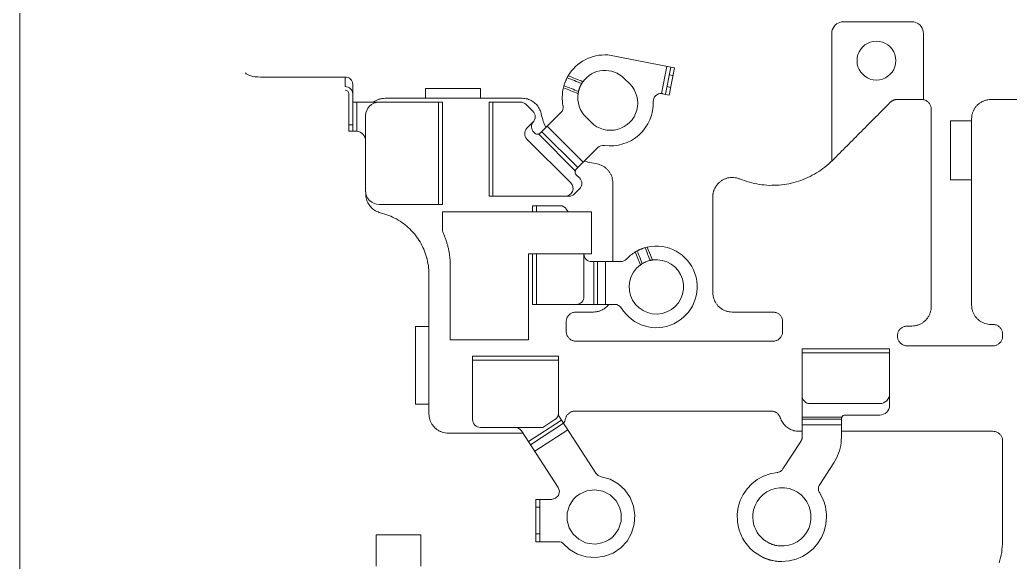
# Model space of a CAD drawing. Header units: millimetres. Extents: x 1863 to 2194, y 977 to 1295.
# Drawn here: x 1893.97 to 1919.45, y 1136.26 to 1150.22 of the extents above; entities that cross this region are included whole.
import ezdxf

# ---------------------------------------------------------------- set-up
doc = ezdxf.new("R2010")
doc.units = ezdxf.units.MM
doc.layers.add('05 Tray 實際版框', color=220, linetype='Continuous', lineweight=25)
doc.layers.add('2', color=7, linetype='Continuous', true_color=0xffffff)
doc.layers.get('0').off()

# ---------------------------------------------------------------- blocks, each defined once
blk = doc.blocks.new('A$C1B9535D9')
at = {"layer": '2', "color": 35, "linetype": 'Continuous', "lineweight": 18}
for p, q in [((9.477, 18.142), (9.477, 18.683)), ((10.999, 18.683), (10.999, 18.142)), ((10.999, 18.142), (9.477, 18.142)), ((6.984, 17.322), (7.014, 17.357)), ((7.014, 17.357), (7.049, 17.387)), ((7.049, 17.387), (7.089, 17.412)), ((7.089, 17.412), (7.132, 17.43)), ((7.132, 17.43), (7.178, 17.441)), ((7.178, 17.441), (7.227, 17.445)), ((7.227, 17.445), (8.931, 17.445)), ((6.926, 17.145), (6.93, 17.194)), ((6.926, 15.385), (6.926, 17.145)), ((6.93, 17.194), (6.942, 17.24)), ((6.942, 17.24), (6.96, 17.283)), ((6.96, 17.283), (6.984, 17.322)), ((7.573, 16.59), (7.523, 16.531)), ((7.631, 16.64), (7.573, 16.59)), ((7.697, 16.68), (7.631, 16.64)), ((7.769, 16.711), (7.697, 16.68)), ((7.846, 16.73), (7.769, 16.711)), ((7.927, 16.736), (7.846, 16.73)), ((8.008, 16.73), (7.927, 16.736)), ((8.084, 16.711), (8.008, 16.73)), ((8.156, 16.68), (8.084, 16.711)), ((8.221, 16.64), (8.156, 16.68)), ((8.279, 16.59), (8.221, 16.64)), ((8.329, 16.531), (8.279, 16.59)), ((15.349, 14.324), (15.349, 16.574)), ((15.349, 16.574), (16.799, 16.574)), ((15.449, 16.574), (15.449, 14.324)), ((7.433, 16.317), (7.426, 16.235)), ((7.452, 16.394), (7.433, 16.317)), ((7.482, 16.466), (7.452, 16.394)), ((7.523, 16.531), (7.482, 16.466)), ((8.37, 16.466), (8.329, 16.531)), ((8.4, 16.394), (8.37, 16.466)), ((8.419, 16.317), (8.4, 16.394)), ((8.426, 16.235), (8.419, 16.317)), ((16.755, 16.324), (16.755, 14.524)), ((17.049, 16.324), (17.049, 15.434)), ((7.426, 16.235), (7.433, 16.154)), ((7.433, 16.154), (7.452, 16.078)), ((7.452, 16.078), (7.482, 16.006)), ((8.37, 16.006), (8.4, 16.078)), ((8.4, 16.078), (8.419, 16.154)), ((8.419, 16.154), (8.426, 16.235)), ((7.482, 16.006), (7.523, 15.94)), ((7.523, 15.94), (7.573, 15.882)), ((7.573, 15.882), (7.631, 15.832)), ((7.631, 15.832), (7.697, 15.791)), ((8.156, 15.791), (8.221, 15.832)), ((8.221, 15.832), (8.279, 15.882)), ((8.279, 15.882), (8.329, 15.94)), ((8.329, 15.94), (8.37, 16.006)), ((7.697, 15.791), (7.769, 15.761)), ((7.769, 15.761), (7.846, 15.742)), ((7.846, 15.742), (7.927, 15.736)), ((7.927, 15.736), (8.008, 15.742)), ((8.008, 15.742), (8.084, 15.761)), ((8.084, 15.761), (8.156, 15.791)), ((6.93, 15.337), (6.926, 15.385)), ((6.942, 15.291), (6.93, 15.337)), ((6.96, 15.248), (6.942, 15.291)), ((17.105, 15.344), (17.105, 14.324)), ((17.149, 15.334), (17.305, 15.334)), ((17.155, 14.324), (17.155, 15.334)), ((17.623, 15.334), (17.305, 15.334)), ((17.623, 15.334), (17.693, 15.332)), ((17.693, 15.332), (17.763, 15.326)), ((17.763, 15.326), (17.832, 15.316)), ((17.9, 15.302), (17.832, 15.316)), ((17.9, 15.302), (17.967, 15.284)), ((6.984, 15.209), (6.96, 15.248)), ((7.014, 15.174), (6.984, 15.209)), ((7.049, 15.144), (7.014, 15.174)), ((7.089, 15.119), (7.049, 15.144)), ((7.132, 15.101), (7.089, 15.119)), ((7.178, 15.09), (7.132, 15.101)), ((7.227, 15.086), (7.178, 15.09)), ((10.513, 15.086), (7.227, 15.086)), ((18.033, 15.262), (17.967, 15.284)), ((18.033, 15.262), (18.098, 15.237)), ((18.098, 15.237), (18.161, 15.208)), ((18.161, 15.208), (18.223, 15.175)), ((18.283, 15.139), (18.223, 15.175)), ((18.283, 15.139), (18.84, 14.776)), ((19.056, 14.776), (19.112, 14.809)), ((19.17, 14.839), (19.112, 14.809)), ((19.229, 14.865), (19.17, 14.839)), ((19.289, 14.889), (19.229, 14.865)), ((19.351, 14.908), (19.289, 14.889)), ((19.351, 14.908), (19.413, 14.924)), ((19.477, 14.937), (19.413, 14.924)), ((19.477, 14.937), (19.541, 14.946)), ((19.541, 14.946), (19.606, 14.952)), ((19.671, 14.954), (19.606, 14.952)), ((19.671, 14.954), (19.858, 14.938)), ((20.035, 14.895), (19.858, 14.938)), ((20.035, 14.895), (20.2, 14.825)), ((20.35, 14.732), (20.2, 14.825)), ((18.86, 14.765), (18.84, 14.776)), ((18.86, 14.765), (18.881, 14.756)), ((18.903, 14.749), (18.881, 14.756)), ((18.925, 14.745), (18.903, 14.749)), ((18.925, 14.745), (18.948, 14.744)), ((18.97, 14.745), (18.948, 14.744)), ((18.97, 14.745), (18.992, 14.749)), ((18.992, 14.749), (19.014, 14.755)), ((19.014, 14.755), (19.035, 14.764)), ((19.035, 14.764), (19.056, 14.776)), ((19.495, 14.533), (19.384, 14.497)), ((19.495, 14.533), (19.613, 14.552)), ((19.735, 14.551), (19.613, 14.552)), ((19.735, 14.551), (19.855, 14.531)), ((19.855, 14.531), (19.968, 14.493)), ((20.484, 14.617), (20.35, 14.732)), ((20.484, 14.617), (20.599, 14.483)), ((15.349, 14.324), (17.618, 14.324)), ((17.618, 14.324), (17.629, 14.324)), ((17.629, 14.324), (17.641, 14.323)), ((17.652, 14.321), (17.641, 14.323)), ((17.664, 14.318), (17.652, 14.321)), ((17.664, 14.318), (17.675, 14.315)), ((17.686, 14.312), (17.675, 14.315)), ((17.696, 14.308), (17.686, 14.312)), ((17.707, 14.303), (17.696, 14.308)), ((17.717, 14.297), (17.707, 14.303)), ((17.727, 14.291), (17.717, 14.297)), ((18.438, 13.83), (17.727, 14.291)), ((19.037, 14.204), (19.106, 14.297)), ((19.188, 14.378), (19.106, 14.297)), ((19.188, 14.378), (19.281, 14.445)), ((19.281, 14.445), (19.384, 14.497)), ((20.071, 14.438), (19.968, 14.493)), ((20.164, 14.369), (20.071, 14.438)), ((20.164, 14.369), (20.245, 14.287)), ((20.245, 14.287), (20.312, 14.194)), ((20.693, 14.332), (20.599, 14.483)), ((20.762, 14.167), (20.693, 14.332)), ((18.982, 14.101), (18.944, 13.988)), ((19.037, 14.204), (18.982, 14.101)), ((20.364, 14.091), (20.312, 14.194)), ((20.4, 13.979), (20.364, 14.091)), ((20.762, 14.167), (20.806, 13.99)), ((18.438, 13.83), (18.452, 13.819)), ((18.466, 13.808), (18.452, 13.819)), ((18.466, 13.808), (18.478, 13.795)), ((18.478, 13.795), (18.489, 13.781)), ((18.499, 13.767), (18.489, 13.781)), ((18.499, 13.767), (18.508, 13.751)), ((18.924, 13.868), (18.923, 13.746)), ((18.924, 13.868), (18.944, 13.988)), ((20.4, 13.979), (20.419, 13.862)), ((20.418, 13.74), (20.419, 13.862)), ((20.821, 13.803), (20.806, 13.99)), ((20.82, 13.764), (20.819, 13.744)), ((20.82, 13.764), (20.821, 13.784)), ((20.821, 13.803), (20.821, 13.784)), ((18.515, 13.735), (18.508, 13.751)), ((18.515, 13.735), (18.521, 13.719)), ((18.521, 13.719), (18.525, 13.701)), ((18.528, 13.683), (18.525, 13.701)), ((18.562, 13.499), (18.528, 13.683)), ((18.942, 13.628), (18.923, 13.746)), ((18.978, 13.517), (18.942, 13.628)), ((18.978, 13.517), (19.03, 13.414)), ((20.354, 13.494), (20.36, 13.507)), ((20.36, 13.507), (20.37, 13.532)), ((20.378, 13.553), (20.38, 13.559)), ((20.385, 13.573), (20.38, 13.559)), ((20.385, 13.573), (20.389, 13.587)), ((20.404, 13.642), (20.396, 13.613)), ((20.41, 13.674), (20.404, 13.642)), ((20.41, 13.674), (20.415, 13.707)), ((20.418, 13.74), (20.415, 13.707)), ((20.787, 13.527), (20.784, 13.512)), ((20.787, 13.527), (20.791, 13.542)), ((20.798, 13.574), (20.791, 13.542)), ((20.804, 13.608), (20.798, 13.574)), ((20.804, 13.608), (20.807, 13.627)), ((20.807, 13.627), (20.81, 13.646)), ((20.81, 13.646), (20.813, 13.666)), ((20.815, 13.686), (20.813, 13.666)), ((20.817, 13.705), (20.815, 13.686)), ((20.818, 13.725), (20.817, 13.705)), ((20.818, 13.725), (20.819, 13.744)), ((18.562, 13.499), (18.624, 13.328)), ((18.711, 13.171), (18.624, 13.328)), ((19.098, 13.321), (19.03, 13.414)), ((19.178, 13.238), (19.098, 13.321)), ((20.196, 13.268), (20.135, 13.214)), ((20.196, 13.268), (20.251, 13.328)), ((20.299, 13.394), (20.251, 13.328)), ((20.299, 13.394), (20.317, 13.422)), ((20.333, 13.452), (20.317, 13.422)), ((20.34, 13.465), (20.333, 13.452)), ((20.34, 13.465), (20.348, 13.48)), ((20.354, 13.494), (20.348, 13.48)), ((20.685, 13.261), (20.626, 13.164)), ((20.685, 13.261), (20.693, 13.276)), ((20.693, 13.276), (20.708, 13.306)), ((20.739, 13.377), (20.727, 13.349)), ((20.744, 13.389), (20.739, 13.377)), ((20.759, 13.43), (20.754, 13.416)), ((18.711, 13.171), (18.819, 13.031)), ((18.819, 13.031), (18.948, 12.91)), ((19.178, 13.238), (19.271, 13.169)), ((19.374, 13.115), (19.271, 13.169)), ((19.487, 13.077), (19.374, 13.115)), ((19.607, 13.057), (19.487, 13.077)), ((19.607, 13.057), (19.69, 13.054)), ((19.69, 13.054), (19.77, 13.06)), ((19.85, 13.075), (19.77, 13.06)), ((19.926, 13.098), (19.85, 13.075)), ((19.926, 13.098), (20, 13.129)), ((20, 13.129), (20.07, 13.168)), ((20.135, 13.214), (20.07, 13.168)), ((20.559, 13.073), (20.484, 12.991)), ((20.559, 13.073), (20.626, 13.164)), ((19.093, 12.809), (18.948, 12.91)), ((19.093, 12.809), (19.253, 12.732)), ((20.013, 12.706), (20.118, 12.744)), ((20.218, 12.792), (20.118, 12.744)), ((20.313, 12.85), (20.218, 12.792)), ((20.313, 12.85), (20.402, 12.916)), ((20.484, 12.991), (20.402, 12.916)), ((19.253, 12.732), (19.424, 12.68)), ((19.424, 12.68), (19.605, 12.656)), ((19.792, 12.66), (19.605, 12.656)), ((19.792, 12.66), (19.904, 12.678)), ((19.904, 12.678), (20.013, 12.706)), ((7.781, 9.324), (8.115, 11.04)), ((8.115, 11.04), (8.812, 10.904)), ((8.311, 11.002), (8.292, 10.903)), ((8.775, 10.708), (8.077, 10.843)), ((8.793, 10.806), (8.096, 10.942)), ((8.596, 10.844), (8.615, 10.942)), ((8.778, 10.731), (8.812, 10.904)), ((19.172, 9.898), (19.392, 9.986)), ((19.392, 9.986), (19.626, 10.023)), ((19.626, 10.023), (19.862, 10.007)), ((19.862, 10.007), (20.088, 9.937)), ((8.384, 9.747), (8.525, 9.889)), ((18.819, 9.587), (18.978, 9.762)), ((18.978, 9.762), (19.172, 9.898)), ((20.088, 9.937), (20.294, 9.82)), ((20.294, 9.82), (20.467, 9.658)), ((13.101, 8.912), (13.101, 9.656)), ((14.201, 9.505), (14.201, 7.387)), ((14.297, 9.676), (14.297, 9.676)), ((18.703, 9.381), (18.819, 9.587)), ((19.106, 9.387), (19.254, 9.536)), ((19.254, 9.536), (19.44, 9.634)), ((19.44, 9.634), (19.587, 9.669)), ((19.587, 9.669), (19.739, 9.671)), ((19.739, 9.671), (19.786, 9.664)), ((19.786, 9.664), (19.832, 9.655)), ((19.832, 9.655), (19.989, 9.597)), ((19.989, 9.597), (20.128, 9.505)), ((20.128, 9.505), (20.198, 9.434)), ((20.198, 9.434), (20.258, 9.355)), ((20.467, 9.658), (20.601, 9.463)), ((20.601, 9.463), (20.686, 9.242)), ((13.101, 9.263), (14.201, 9.263)), ((18.637, 9.154), (18.703, 9.381)), ((18.971, 8.994), (19.009, 9.2)), ((19.009, 9.2), (19.106, 9.387)), ((20.258, 9.355), (20.306, 9.269)), ((20.306, 9.269), (20.342, 9.175)), ((20.342, 9.175), (20.37, 9.011)), ((20.686, 9.242), (20.72, 9.008)), ((10.166, 9.069), (10.721, 8.513)), ((14.201, 9.063), (13.101, 9.063)), ((14.201, 8.963), (13.101, 8.963)), ((17.061, 8.054), (18.548, 9.02)), ((18.548, 9.02), (18.606, 9.077)), ((18.606, 9.077), (18.637, 9.154)), ((18.997, 8.784), (18.971, 8.994)), ((20.37, 9.011), (20.359, 8.844)), ((20.72, 9.008), (20.702, 8.772)), ((9.515, 8.899), (9.374, 8.757)), ((9.614, 7.767), (10.541, 8.694)), ((12.901, 7.287), (12.901, 8.904)), ((12.901, 8.712), (14.001, 8.712)), ((19.084, 8.593), (18.997, 8.784)), ((20.335, 8.753), (20.248, 8.577)), ((20.349, 8.798), (20.335, 8.753)), ((20.359, 8.844), (20.349, 8.798)), ((20.702, 8.772), (20.63, 8.546)), ((10.682, 8.552), (9.756, 7.626)), ((10.76, 8.489), (9.819, 7.548)), ((10.947, 8.598), (10.863, 8.513)), ((11.089, 8.657), (11.089, 8.657)), ((11.358, 8.47), (11.23, 8.598)), ((19.144, 8.514), (19.084, 8.593)), ((19.215, 8.443), (19.144, 8.514)), ((19.379, 8.338), (19.215, 8.443)), ((20.116, 8.434), (19.95, 8.332)), ((20.248, 8.577), (20.116, 8.434)), ((20.63, 8.546), (20.51, 8.342)), ((9.948, 7.245), (11.075, 8.372)), ((11.417, 8.329), (11.417, 6.27)), ((11.817, 8.304), (11.756, 8.266)), ((17.814, 7.336), (17.263, 8.185)), ((17.43, 8.294), (17.982, 7.445)), ((19.566, 8.282), (19.379, 8.338)), ((19.761, 8.28), (19.566, 8.282)), ((19.95, 8.332), (19.761, 8.28)), ((20.347, 8.171), (20.32, 8.136)), ((20.51, 8.342), (20.347, 8.171)), ((9.795, 7.587), (9.265, 8.117)), ((11.661, 7.387), (11.661, 8.096)), ((15.536, 5.847), (15.536, 8.054)), ((17.061, 8.054), (15.536, 8.054)), ((15.636, 8.054), (15.636, 5.847)), ((17.368, 7.655), (17.168, 7.963)), ((17.73, 7.281), (17.179, 8.13)), ((18.912, 8.048), (17.459, 7.105)), ((19.013, 8.081), (18.912, 8.048)), ((19.117, 8.056), (19.013, 8.081)), ((19.193, 7.982), (19.117, 8.056)), ((19.221, 7.88), (19.193, 7.982)), ((20.32, 8.136), (20.311, 8.094)), ((20.311, 8.094), (20.311, 7.474)), ((17.368, 7.655), (17.368, 6.047)), ((19.221, 7.474), (19.221, 7.88)), ((9.054, 7.221), (9.23, 7.397)), ((9.665, 7.245), (9.513, 7.397)), ((9.795, 7.445), (9.77, 7.421)), ((11.661, 7.487), (11.817, 7.487)), ((12.901, 7.487), (14.201, 7.487)), ((19.221, 7.574), (20.311, 7.574)), ((20.311, 7.474), (19.221, 7.474)), ((19.421, 7.574), (19.421, 7.474)), ((20.111, 7.474), (20.111, 7.574)), ((11.817, 7.387), (11.661, 7.387)), ((14.201, 7.387), (12.901, 7.387)), ((15.118, 7.287), (12.901, 7.287)), ((8.995, 6.27), (8.995, 7.079)), ((8.995, 6.37), (11.417, 6.37)), ((11.417, 6.27), (8.995, 6.27)), ((8.645, 6.049), (8.895, 6.049)), ((8.645, 4.635), (8.645, 6.049)), ((15.536, 5.847), (17.168, 5.847)), ((8.995, 2.764), (8.995, 5.07)), ((8.995, 5.07), (11.631, 5.07)), ((11.631, 4.97), (8.995, 4.97)), ((11.631, 5.07), (11.631, 3.444)), ((8.895, 4.635), (8.645, 4.635)), ((14.768, 4.373), (14.768, 4.724)), ((16.769, 4.724), (16.769, 4.373)), ((16.769, 4.373), (14.768, 4.373)), ((20.137, 4.512), (20.137, 3.362)), ((20.937, 4.512), (20.137, 4.512)), ((20.137, 3.362), (20.937, 3.362)), ((8.992, 3.3), (8.995, 3.295)), ((9.345, 3.094), (11.281, 3.094)), ((8.995, 2.864), (9.746, 2.864)), ((9.745, 2.844), (9.745, 2.664)), ((8.595, 2.564), (8.35, 2.564)), ((8.35, 2.564), (8.35, 0.391)), ((8.538, 2.764), (9.745, 2.764)), ((9.745, 2.664), (8.783, 2.664)), ((9.581, 2.664), (9.581, 2.764))]:
    blk.add_line(p, q, dxfattribs=at)
for centre, radius, start, end in [((16.505, 16.324), 0.25, 359.999, 90), ((16.799, 16.324), 0.25, 0, 90), ((17.149, 15.434), 0.1, 180, 244.0427), ((16.555, 14.524), 0.2, 270, 0), ((13.751, 10.573), 1.05, 301.3323, 192.913), ((13.751, 10.573), 0.7, 106.2957, 188.2962), ((13.751, 10.573), 0.7, 215.7037, 106.2957), ((8.974, 10.693), 0.2, 175.7936, 272.022), ((9.02, 9.394), 1.1, 351.8701, 92.0234), ((9.02, 9.394), 0.7, 315, 135), ((13.751, 10.573), 1.05, 211.087, 227.1564), ((8.879, 9.252), 0.7, 135, 234.2962), ((12.901, 9.656), 0.2, 359.9987, 47.1564), ((14.401, 9.505), 0.2, 121.3323, 180), ((8.879, 9.252), 1.1, 176.2892, 239.3293), ((10.307, 9.21), 0.2, 171.869, 225), ((8.879, 9.252), 0.7, 261.7038, 315), ((12.901, 8.912), 0.2, 270, 0), ((14.001, 8.512), 0.2, 0, 90), ((10.792, 8.584), 0.1, 251.4208, 315), ((11.089, 8.457), 0.2, 45, 135), ((11.217, 8.231), 0.2, 0, 135), ((11.217, 8.329), 0.2, 0, 45), ((8.879, 9.252), 1.1, 256.6707, 280.8376), ((9.123, 7.976), 0.2, 45, 100.8385), ((11.861, 8.096), 0.2, 121.9264, 180), ((17, 7.854), 0.2, 32.9616, 90), ((9.372, 7.256), 0.2, 44.9992, 135), ((9.629, 7.562), 0.2, 230.0198, 315), ((9.724, 7.516), 0.1, 315, 18.5792), ((9.195, 7.079), 0.2, 135, 180), ((9.807, 7.386), 0.2, 225, 315), ((17.568, 6.937), 0.2, 122.9887, 180), ((17.168, 6.047), 0.2, 270, 0), ((9.345, 3.444), 0.35, 180, 270), ((11.281, 3.444), 0.35, 270, 0), ((9.995, 2.844), 0.25, 90, 175.4892)]:
    blk.add_arc(centre, radius, start, end, dxfattribs=at)
for centre, major_axis, ratio, start_param, end_param in [((8.538, 2.564), (0, -0.2), 0.939693, 3.141593, 4.712389), ((8.783, 2.564), (0, 0.2), 0.939693, 0, 1.570778), ((8.783, 2.564), (0, -0.1), 0.939693, 3.141593, 4.712389), ((8.213, 0.391), (0, 0.4), 0.34202, 3.355769, 4.712389)]:
    blk.add_ellipse(centre, major_axis=major_axis, ratio=ratio, start_param=start_param, end_param=end_param, dxfattribs=at)
for points, degree in [([(8.926, 21.042), (8.926, 19.183)], 1), ([(14.746, 19.348), (14.753, 19.359), (14.759, 19.37), (14.766, 19.38)], 3), ([(14.766, 19.38), (14.775, 19.39), (14.783, 19.4), (14.791, 19.41)], 3), ([(14.791, 19.41), (14.801, 19.418), (14.811, 19.426), (14.82, 19.435)], 3), ([(14.82, 19.435), (14.831, 19.441), (14.842, 19.448), (14.853, 19.455)], 3), ([(14.853, 19.455), (14.865, 19.46), (14.877, 19.465), (14.889, 19.47)], 3), ([(14.889, 19.47), (14.902, 19.473), (14.915, 19.476), (14.927, 19.48)], 3), ([(14.927, 19.48), (14.941, 19.481), (14.955, 19.482), (14.968, 19.483)], 3), ([(14.968, 19.483), (15.018, 19.483)], 1), ([(15.018, 19.483), (15.032, 19.482), (15.045, 19.481), (15.059, 19.48)], 3), ([(15.059, 19.48), (15.071, 19.476), (15.084, 19.473), (15.097, 19.47)], 3), ([(15.097, 19.47), (15.109, 19.465), (15.121, 19.46), (15.133, 19.455)], 3), ([(15.133, 19.455), (15.144, 19.448), (15.155, 19.441), (15.166, 19.435)], 3), ([(15.166, 19.435), (15.175, 19.426), (15.185, 19.418), (15.195, 19.41)], 3), ([(15.195, 19.41), (15.203, 19.4), (15.211, 19.39), (15.22, 19.38)], 3), ([(15.22, 19.38), (15.227, 19.37), (15.233, 19.359), (15.24, 19.348)], 3), ([(17.496, 19.348), (17.503, 19.359), (17.509, 19.37), (17.516, 19.38)], 3), ([(17.516, 19.38), (17.525, 19.39), (17.533, 19.4), (17.541, 19.41)], 3), ([(17.541, 19.41), (17.551, 19.418), (17.561, 19.426), (17.57, 19.435)], 3), ([(17.57, 19.435), (17.581, 19.441), (17.592, 19.448), (17.603, 19.455)], 3), ([(17.603, 19.455), (17.615, 19.46), (17.627, 19.465), (17.639, 19.47)], 3), ([(17.639, 19.47), (17.652, 19.473), (17.665, 19.476), (17.677, 19.48)], 3), ([(17.677, 19.48), (17.691, 19.481), (17.704, 19.482), (17.718, 19.483)], 3), ([(17.718, 19.483), (20.301, 19.483)], 1), ([(20.301, 19.483), (20.396, 19.475), (20.49, 19.468), (20.585, 19.46)], 3), ([(20.585, 19.46), (20.675, 19.438), (20.764, 19.416), (20.854, 19.394)], 3), ([(8.926, 19.183), (8.929, 19.156), (8.931, 19.129), (8.933, 19.102)], 3), ([(14.711, 19.102), (14.714, 19.129), (14.716, 19.156), (14.718, 19.183)], 3), ([(14.718, 19.233), (14.719, 19.247), (14.72, 19.26), (14.721, 19.274)], 3), ([(14.718, 19.183), (14.718, 19.233)], 1), ([(14.721, 19.274), (14.724, 19.286), (14.728, 19.299), (14.731, 19.312)], 3), ([(14.731, 19.312), (14.736, 19.324), (14.741, 19.336), (14.746, 19.348)], 3), ([(15.24, 19.348), (15.245, 19.336), (15.25, 19.324), (15.255, 19.312)], 3), ([(15.255, 19.312), (15.258, 19.299), (15.262, 19.286), (15.265, 19.274)], 3), ([(15.265, 19.274), (15.266, 19.26), (15.267, 19.247), (15.268, 19.233)], 3), ([(15.268, 19.233), (15.268, 17.027)], 1), ([(17.468, 19.233), (17.469, 19.247), (17.47, 19.26), (17.471, 19.274)], 3), ([(17.468, 15.334), (17.468, 19.233)], 1), ([(17.471, 19.274), (17.474, 19.286), (17.478, 19.299), (17.481, 19.312)], 3), ([(17.481, 19.312), (17.486, 19.324), (17.491, 19.336), (17.496, 19.348)], 3), ([(8.933, 19.102), (8.939, 19.076), (8.946, 19.05), (8.952, 19.025)], 3), ([(8.952, 19.025), (8.962, 19.001), (8.972, 18.977), (8.982, 18.953)], 3), ([(8.982, 18.953), (8.996, 18.931), (9.009, 18.909), (9.023, 18.887)], 3), ([(9.023, 18.887), (9.04, 18.868), (9.056, 18.848), (9.073, 18.829)], 3), ([(14.572, 18.829), (14.588, 18.848), (14.605, 18.868), (14.622, 18.887)], 3), ([(14.622, 18.887), (14.635, 18.909), (14.649, 18.931), (14.662, 18.953)], 3), ([(14.662, 18.953), (14.672, 18.977), (14.682, 19.001), (14.693, 19.025)], 3), ([(14.693, 19.025), (14.699, 19.05), (14.705, 19.076), (14.711, 19.102)], 3), ([(9.073, 18.829), (9.092, 18.812), (9.112, 18.796), (9.131, 18.779)], 3), ([(9.131, 18.779), (9.153, 18.766), (9.175, 18.752), (9.197, 18.738)], 3), ([(9.197, 18.738), (9.221, 18.728), (9.245, 18.718), (9.268, 18.708)], 3), ([(9.268, 18.708), (9.294, 18.702), (9.32, 18.696), (9.345, 18.689)], 3), ([(9.345, 18.689), (9.372, 18.687), (9.399, 18.685), (9.427, 18.683)], 3), ([(9.427, 18.683), (14.218, 18.683)], 1), ([(14.218, 18.683), (14.245, 18.685), (14.272, 18.687), (14.299, 18.689)], 3), ([(14.299, 18.689), (14.325, 18.696), (14.35, 18.702), (14.376, 18.708)], 3), ([(14.376, 18.708), (14.4, 18.718), (14.424, 18.728), (14.448, 18.738)], 3), ([(14.448, 18.738), (14.47, 18.752), (14.491, 18.766), (14.513, 18.779)], 3), ([(14.513, 18.779), (14.533, 18.796), (14.552, 18.812), (14.572, 18.829)], 3), ([(9.029, 17.598), (9.019, 17.59), (9.009, 17.582), (9, 17.573)], 3), ([(9.062, 17.619), (9.051, 17.612), (9.04, 17.605), (9.029, 17.598)], 3), ([(9.097, 17.634), (9.086, 17.629), (9.074, 17.624), (9.062, 17.619)], 3), ([(9.136, 17.643), (9.123, 17.64), (9.11, 17.637), (9.097, 17.634)], 3), ([(9.176, 17.647), (9.163, 17.646), (9.149, 17.645), (9.136, 17.643)], 3), ([(14.258, 17.647), (9.176, 17.647)], 1), ([(14.339, 17.64), (14.312, 17.642), (14.285, 17.645), (14.258, 17.647)], 3), ([(14.416, 17.621), (14.39, 17.627), (14.365, 17.634), (14.339, 17.64)], 3), ([(14.488, 17.591), (14.464, 17.601), (14.44, 17.611), (14.416, 17.621)], 3), ([(14.553, 17.55), (14.532, 17.564), (14.51, 17.577), (14.488, 17.591)], 3), ([(8.93, 17.437), (8.929, 17.423), (8.928, 17.41), (8.926, 17.396)], 3), ([(8.926, 17.396), (8.926, 16.77)], 1), ([(8.939, 17.475), (8.936, 17.463), (8.933, 17.45), (8.93, 17.437)], 3), ([(8.954, 17.511), (8.949, 17.499), (8.944, 17.487), (8.939, 17.475)], 3), ([(8.975, 17.544), (8.968, 17.533), (8.961, 17.522), (8.954, 17.511)], 3), ([(9, 17.573), (8.991, 17.564), (8.983, 17.554), (8.975, 17.544)], 3), ([(14.612, 17.5), (14.592, 17.517), (14.573, 17.533), (14.553, 17.55)], 3), ([(14.662, 17.442), (14.645, 17.461), (14.628, 17.481), (14.612, 17.5)], 3), ([(14.702, 17.376), (14.689, 17.398), (14.675, 17.42), (14.662, 17.442)], 3), ([(14.733, 17.304), (14.723, 17.328), (14.712, 17.352), (14.702, 17.376)], 3), ([(14.752, 17.227), (14.745, 17.253), (14.739, 17.279), (14.733, 17.304)], 3), ([(14.758, 17.146), (14.756, 17.173), (14.754, 17.2), (14.752, 17.227)], 3), ([(14.758, 17.027), (14.758, 17.146)], 1), ([(14.761, 16.987), (14.76, 17), (14.759, 17.013), (14.758, 17.027)], 3), ([(14.771, 16.948), (14.768, 16.961), (14.765, 16.974), (14.761, 16.987)], 3), ([(14.786, 16.912), (14.781, 16.924), (14.776, 16.936), (14.771, 16.948)], 3), ([(14.806, 16.88), (14.8, 16.89), (14.793, 16.901), (14.786, 16.912)], 3), ([(14.831, 16.85), (14.823, 16.86), (14.815, 16.87), (14.806, 16.88)], 3), ([(14.86, 16.825), (14.851, 16.834), (14.841, 16.842), (14.831, 16.85)], 3), ([(14.893, 16.805), (14.882, 16.812), (14.871, 16.819), (14.86, 16.825)], 3), ([(15.166, 16.825), (15.155, 16.819), (15.144, 16.812), (15.133, 16.805)], 3), ([(15.195, 16.85), (15.185, 16.842), (15.175, 16.834), (15.166, 16.825)], 3), ([(15.22, 16.88), (15.211, 16.87), (15.203, 16.86), (15.195, 16.85)], 3), ([(15.24, 16.912), (15.233, 16.901), (15.227, 16.89), (15.22, 16.88)], 3), ([(15.255, 16.948), (15.25, 16.936), (15.245, 16.924), (15.24, 16.912)], 3), ([(15.265, 16.987), (15.262, 16.974), (15.258, 16.961), (15.255, 16.948)], 3), ([(15.268, 17.027), (15.267, 17.013), (15.266, 17), (15.265, 16.987)], 3), ([(8.926, 16.77), (8.927, 16.763), (8.927, 16.757), (8.927, 16.75)], 3), ([(8.927, 16.75), (8.928, 16.744), (8.929, 16.737), (8.93, 16.73)], 3), ([(8.93, 16.73), (8.931, 16.724), (8.932, 16.718), (8.933, 16.711)], 3), ([(8.933, 16.711), (8.935, 16.705), (8.937, 16.699), (8.939, 16.692)], 3), ([(8.939, 16.692), (8.941, 16.686), (8.943, 16.68), (8.946, 16.674)], 3), ([(8.946, 16.674), (8.948, 16.668), (8.951, 16.662), (8.954, 16.657)], 3), ([(8.954, 16.657), (8.957, 16.651), (8.96, 16.645), (8.963, 16.64)], 3), ([(8.963, 16.64), (8.967, 16.634), (8.971, 16.629), (8.974, 16.623)], 3), ([(8.974, 16.623), (8.979, 16.618), (8.983, 16.613), (8.987, 16.608)], 3), ([(8.987, 16.608), (8.991, 16.603), (8.996, 16.598), (9, 16.593)], 3), ([(9, 16.593), (10.494, 15.107)], 1), ([(14.929, 16.79), (14.917, 16.795), (14.905, 16.8), (14.893, 16.805)], 3), ([(14.968, 16.78), (14.955, 16.784), (14.942, 16.787), (14.929, 16.79)], 3), ([(15.008, 16.777), (14.995, 16.778), (14.981, 16.779), (14.968, 16.78)], 3), ([(15.018, 16.777), (15.008, 16.777)], 1), ([(15.059, 16.78), (15.045, 16.779), (15.032, 16.778), (15.018, 16.777)], 3), ([(15.097, 16.79), (15.084, 16.787), (15.071, 16.784), (15.059, 16.78)], 3), ([(15.133, 16.805), (15.121, 16.8), (15.109, 16.795), (15.097, 16.79)], 3), ([(17.305, 15.334), (17.305, 14.324)], 1), ([(10.494, 15.107), (10.552, 15.042), (10.611, 14.976), (10.669, 14.911)], 3), ([(10.669, 14.911), (10.719, 14.84), (10.768, 14.769), (10.818, 14.697)], 3), ([(10.818, 14.697), (10.858, 14.622), (10.899, 14.546), (10.939, 14.47)], 3), ([(10.939, 14.47), (10.97, 14.391), (11.001, 14.312), (11.032, 14.232)], 3), ([(17.468, 14.239), (17.468, 14.324)], 1), ([(11.032, 14.232), (11.054, 14.15), (11.075, 14.068), (11.097, 13.985)], 3), ([(17.405, 13.997), (17.414, 14.016), (17.423, 14.034), (17.432, 14.053)], 3), ([(17.432, 14.053), (17.439, 14.073), (17.445, 14.093), (17.452, 14.113)], 3), ([(17.452, 14.113), (17.456, 14.134), (17.46, 14.154), (17.464, 14.175)], 3), ([(17.464, 14.175), (17.465, 14.196), (17.467, 14.218), (17.468, 14.239)], 3), ([(11.097, 13.985), (11.108, 13.901), (11.12, 13.817), (11.132, 13.733)], 3), ([(14.471, 13.75), (14.481, 13.758), (14.491, 13.766), (14.5, 13.775)], 3), ([(14.5, 13.775), (14.511, 13.781), (14.522, 13.788), (14.533, 13.795)], 3), ([(14.533, 13.795), (14.545, 13.8), (14.557, 13.805), (14.569, 13.81)], 3), ([(14.569, 13.81), (14.582, 13.813), (14.595, 13.817), (14.608, 13.82)], 3), ([(14.608, 13.82), (14.621, 13.821), (14.635, 13.822), (14.648, 13.823)], 3), ([(14.648, 13.823), (14.898, 13.823)], 1), ([(14.898, 13.823), (14.898, 13.823), (14.898, 13.823), (14.898, 13.823)], 3), ([(14.898, 13.823), (14.912, 13.822), (14.925, 13.821), (14.939, 13.82)], 3), ([(14.939, 13.82), (14.952, 13.817), (14.964, 13.813), (14.977, 13.81)], 3), ([(14.977, 13.81), (14.989, 13.805), (15.001, 13.8), (15.013, 13.795)], 3), ([(15.013, 13.795), (15.024, 13.788), (15.035, 13.781), (15.046, 13.775)], 3), ([(15.046, 13.775), (15.055, 13.766), (15.065, 13.758), (15.075, 13.75)], 3), ([(17.091, 13.751), (17.101, 13.755), (17.111, 13.759), (17.121, 13.763)], 3), ([(17.121, 13.763), (17.141, 13.771), (17.161, 13.779), (17.181, 13.787)], 3), ([(17.181, 13.787), (17.2, 13.797), (17.218, 13.807), (17.237, 13.817)], 3), ([(17.237, 13.817), (17.254, 13.83), (17.271, 13.842), (17.287, 13.854)], 3), ([(17.287, 13.854), (17.302, 13.868), (17.318, 13.883), (17.333, 13.897)], 3), ([(17.333, 13.897), (17.346, 13.913), (17.359, 13.929), (17.372, 13.945)], 3), ([(17.372, 13.945), (17.383, 13.962), (17.394, 13.98), (17.405, 13.997)], 3), ([(11.132, 13.733), (11.134, 13.647), (11.136, 13.562), (11.138, 13.477)], 3), ([(14.398, 13.573), (14.399, 13.587), (14.4, 13.6), (14.401, 13.614)], 3), ([(14.398, 12.526), (14.398, 13.573)], 1), ([(14.401, 13.614), (14.405, 13.626), (14.408, 13.639), (14.411, 13.652)], 3), ([(14.411, 13.652), (14.416, 13.664), (14.421, 13.676), (14.426, 13.688)], 3), ([(14.426, 13.688), (14.433, 13.699), (14.44, 13.71), (14.446, 13.721)], 3), ([(14.446, 13.721), (14.455, 13.73), (14.463, 13.74), (14.471, 13.75)], 3), ([(15.075, 13.75), (15.083, 13.74), (15.092, 13.73), (15.1, 13.721)], 3), ([(15.1, 13.721), (15.107, 13.71), (15.113, 13.699), (15.12, 13.688)], 3), ([(15.12, 13.688), (15.125, 13.676), (15.13, 13.664), (15.135, 13.652)], 3), ([(15.135, 13.652), (15.139, 13.639), (15.142, 13.626), (15.145, 13.614)], 3), ([(15.145, 13.614), (15.146, 13.6), (15.147, 13.587), (15.148, 13.573)], 3), ([(15.148, 13.573), (15.148, 8.504)], 1), ([(16.948, 13.525), (16.949, 13.536), (16.95, 13.547), (16.95, 13.558)], 3), ([(16.948, 8.482), (16.948, 13.525)], 1), ([(16.95, 13.558), (16.952, 13.568), (16.954, 13.578), (16.956, 13.589)], 3), ([(16.956, 13.589), (16.959, 13.599), (16.963, 13.608), (16.966, 13.618)], 3), ([(16.966, 13.618), (16.97, 13.628), (16.975, 13.637), (16.979, 13.646)], 3), ([(16.979, 13.646), (16.985, 13.655), (16.99, 13.664), (16.996, 13.672)], 3), ([(16.996, 13.672), (17.003, 13.68), (17.009, 13.688), (17.016, 13.696)], 3), ([(17.016, 13.696), (17.023, 13.703), (17.031, 13.71), (17.038, 13.717)], 3), ([(17.038, 13.717), (17.047, 13.724), (17.055, 13.73), (17.064, 13.736)], 3), ([(17.064, 13.736), (17.073, 13.741), (17.082, 13.746), (17.091, 13.751)], 3), ([(11.138, 13.477), (11.13, 13.391), (11.122, 13.306), (11.114, 13.221)], 3), ([(11.114, 13.221), (11.095, 13.136), (11.077, 13.051), (11.059, 12.966)], 3), ([(11.059, 12.966), (11.03, 12.883), (11.001, 12.8), (10.972, 12.717)], 3), ([(10.947, 12.639), (10.943, 12.613), (10.939, 12.587), (10.935, 12.561)], 3), ([(10.935, 12.561), (10.936, 12.535), (10.936, 12.509), (10.936, 12.483)], 3), ([(10.972, 12.717), (10.964, 12.691), (10.956, 12.665), (10.947, 12.639)], 3), ([(14.392, 12.444), (14.394, 12.471), (14.396, 12.498), (14.398, 12.526)], 3), ([(10.936, 12.483), (10.94, 12.458), (10.944, 12.432), (10.948, 12.407)], 3), ([(10.948, 12.407), (10.956, 12.383), (10.964, 12.358), (10.972, 12.334)], 3), ([(10.972, 12.334), (10.984, 12.311), (10.995, 12.289), (11.007, 12.266)], 3), ([(11.007, 12.266), (11.022, 12.245), (11.037, 12.224), (11.052, 12.203)], 3), ([(14.302, 12.23), (14.315, 12.252), (14.329, 12.274), (14.342, 12.295)], 3), ([(14.342, 12.295), (14.352, 12.319), (14.362, 12.343), (14.373, 12.367)], 3), ([(14.373, 12.367), (14.379, 12.393), (14.385, 12.419), (14.392, 12.444)], 3), ([(11.052, 12.203), (11.07, 12.185), (11.088, 12.166), (11.107, 12.148)], 3), ([(11.107, 12.148), (11.128, 12.132), (11.149, 12.116), (11.17, 12.101)], 3), ([(11.17, 12.101), (11.195, 12.088), (11.219, 12.076), (11.243, 12.064)], 3), ([(11.243, 12.064), (11.249, 12.061), (11.255, 12.059), (11.261, 12.056)], 3), ([(11.261, 12.056), (11.267, 12.054), (11.274, 12.052), (11.28, 12.05)], 3), ([(11.28, 12.05), (11.286, 12.048), (11.292, 12.046), (11.299, 12.044)], 3), ([(11.299, 12.044), (11.305, 12.042), (11.311, 12.041), (11.318, 12.039)], 3), ([(11.318, 12.039), (11.324, 12.038), (11.33, 12.036), (11.337, 12.035)], 3), ([(11.337, 12.035), (11.343, 12.034), (11.35, 12.033), (11.356, 12.031)], 3), ([(11.356, 12.031), (11.363, 12.031), (11.369, 12.03), (11.375, 12.029)], 3), ([(11.375, 12.029), (11.382, 12.028), (11.389, 12.027), (11.395, 12.027)], 3), ([(11.395, 12.027), (11.402, 12.026), (11.408, 12.026), (11.415, 12.026)], 3), ([(11.415, 12.026), (11.421, 12.025), (11.428, 12.025), (11.434, 12.025)], 3), ([(11.434, 12.025), (13.898, 12.025)], 1), ([(13.898, 12.025), (13.925, 12.027), (13.952, 12.03), (13.979, 12.032)], 3), ([(13.979, 12.032), (14.005, 12.038), (14.03, 12.044), (14.056, 12.051)], 3), ([(14.056, 12.051), (14.08, 12.061), (14.104, 12.071), (14.128, 12.081)], 3), ([(14.128, 12.081), (14.15, 12.095), (14.171, 12.108), (14.193, 12.122)], 3), ([(14.193, 12.122), (14.213, 12.138), (14.232, 12.155), (14.252, 12.172)], 3), ([(14.252, 12.172), (14.268, 12.191), (14.285, 12.21), (14.302, 12.23)], 3), ([(8.778, 10.731), (8.777, 10.723), (8.775, 10.716), (8.775, 10.708)], 3), ([(8.775, 10.708), (8.775, 10.716), (8.777, 10.723), (8.778, 10.731)], 3), ([(13.059, 10.472), (12.948, 10.427), (12.838, 10.383), (12.728, 10.338)], 3), ([(12.728, 10.338), (12.732, 10.319), (12.737, 10.3), (12.742, 10.284)], 3), ([(13.069, 10.416), (12.96, 10.372), (12.851, 10.328), (12.742, 10.284)], 3), ([(12.825, 10.079), (12.832, 10.065), (12.842, 10.048), (12.852, 10.031)], 3), ([(13.183, 10.164), (13.073, 10.12), (12.962, 10.075), (12.852, 10.031)], 3), ([(10.929, 9.433), (10.907, 9.424), (10.885, 9.415), (10.862, 9.407)], 3), ([(11, 9.449), (10.977, 9.443), (10.953, 9.438), (10.929, 9.433)], 3), ([(11.075, 9.454), (11.05, 9.452), (11.025, 9.45), (11, 9.449)], 3), ([(13.101, 9.454), (11.075, 9.454)], 1), ([(10.652, 9.221), (10.641, 9.2), (10.629, 9.179), (10.618, 9.158)], 3), ([(10.694, 9.278), (10.68, 9.259), (10.666, 9.24), (10.652, 9.221)], 3), ([(10.744, 9.329), (10.727, 9.312), (10.711, 9.295), (10.694, 9.278)], 3), ([(10.8, 9.372), (10.781, 9.357), (10.763, 9.343), (10.744, 9.329)], 3), ([(10.862, 9.407), (10.841, 9.395), (10.821, 9.383), (10.8, 9.372)], 3), ([(14.252, 9.308), (14.235, 9.322), (14.218, 9.337), (14.201, 9.351)], 3), ([(14.302, 9.25), (14.285, 9.269), (14.268, 9.289), (14.252, 9.308)], 3), ([(14.342, 9.184), (14.329, 9.206), (14.315, 9.228), (14.302, 9.25)], 3), ([(14.373, 9.112), (14.362, 9.136), (14.352, 9.16), (14.342, 9.184)], 3), ([(10.578, 9.016), (10.566, 8.948), (10.553, 8.88), (10.54, 8.812)], 3), ([(10.593, 9.089), (10.588, 9.065), (10.583, 9.04), (10.578, 9.016)], 3), ([(10.618, 9.158), (10.61, 9.135), (10.601, 9.112), (10.593, 9.089)], 3), ([(14.392, 9.035), (14.385, 9.061), (14.379, 9.087), (14.373, 9.112)], 3), ([(14.398, 8.954), (14.396, 8.981), (14.394, 9.008), (14.392, 9.035)], 3), ([(14.398, 8.504), (14.398, 8.954)], 1), ([(8.318, 8.306), (8.369, 8.432), (8.419, 8.558), (8.47, 8.684)], 3), ([(10.54, 8.812), (10.53, 8.782), (10.521, 8.753), (10.511, 8.723)], 3), ([(12.901, 8.904), (11.817, 8.904)], 1), ([(11.817, 8.904), (11.817, 5.07)], 1), ([(8.517, 8.653), (8.467, 8.528), (8.417, 8.404), (8.366, 8.279)], 3), ([(8.571, 8.196), (8.622, 8.321), (8.672, 8.445), (8.722, 8.57)], 3), ([(8.778, 8.56), (8.727, 8.434), (8.676, 8.308), (8.625, 8.182)], 3), ([(14.401, 8.464), (14.4, 8.477), (14.399, 8.491), (14.398, 8.504)], 3), ([(14.411, 8.425), (14.408, 8.438), (14.405, 8.451), (14.401, 8.464)], 3), ([(14.426, 8.39), (14.421, 8.401), (14.416, 8.413), (14.411, 8.425)], 3), ([(15.135, 8.425), (15.13, 8.413), (15.125, 8.401), (15.12, 8.39)], 3), ([(15.145, 8.464), (15.142, 8.451), (15.139, 8.438), (15.135, 8.425)], 3), ([(15.148, 8.504), (15.147, 8.491), (15.146, 8.477), (15.145, 8.464)], 3), ([(16.95, 8.448), (16.95, 8.46), (16.949, 8.471), (16.948, 8.482)], 3), ([(16.957, 8.416), (16.955, 8.427), (16.953, 8.437), (16.95, 8.448)], 3), ([(16.968, 8.384), (16.964, 8.395), (16.961, 8.405), (16.957, 8.416)], 3), ([(8.318, 8.306), (8.335, 8.296), (8.352, 8.287), (8.366, 8.279)], 3), ([(8.625, 8.182), (8.606, 8.187), (8.587, 8.192), (8.571, 8.196)], 3), ([(14.446, 8.357), (14.44, 8.368), (14.433, 8.379), (14.426, 8.39)], 3), ([(14.471, 8.328), (14.463, 8.337), (14.455, 8.347), (14.446, 8.357)], 3), ([(14.5, 8.303), (14.491, 8.311), (14.481, 8.319), (14.471, 8.328)], 3), ([(14.533, 8.282), (14.522, 8.289), (14.511, 8.296), (14.5, 8.303)], 3), ([(14.569, 8.267), (14.557, 8.272), (14.545, 8.277), (14.533, 8.282)], 3), ([(14.608, 8.258), (14.595, 8.261), (14.582, 8.264), (14.569, 8.267)], 3), ([(14.648, 8.254), (14.635, 8.255), (14.621, 8.257), (14.608, 8.258)], 3), ([(14.898, 8.254), (14.648, 8.254)], 1), ([(14.939, 8.258), (14.925, 8.257), (14.912, 8.255), (14.898, 8.254)], 3), ([(14.977, 8.267), (14.964, 8.264), (14.952, 8.261), (14.939, 8.258)], 3), ([(15.013, 8.282), (15.001, 8.277), (14.989, 8.272), (14.977, 8.267)], 3), ([(15.046, 8.303), (15.035, 8.296), (15.024, 8.289), (15.013, 8.282)], 3), ([(15.075, 8.328), (15.065, 8.319), (15.055, 8.311), (15.046, 8.303)], 3), ([(15.1, 8.357), (15.092, 8.347), (15.083, 8.337), (15.075, 8.328)], 3), ([(15.12, 8.39), (15.113, 8.379), (15.107, 8.368), (15.1, 8.357)], 3), ([(16.983, 8.355), (16.978, 8.365), (16.973, 8.375), (16.968, 8.384)], 3), ([(17.001, 8.328), (16.995, 8.337), (16.989, 8.346), (16.983, 8.355)], 3), ([(17.023, 8.304), (17.016, 8.312), (17.008, 8.32), (17.001, 8.328)], 3), ([(17.048, 8.282), (17.04, 8.289), (17.031, 8.297), (17.023, 8.304)], 3), ([(17.075, 8.264), (17.066, 8.27), (17.057, 8.276), (17.048, 8.282)], 3), ([(17.106, 8.25), (17.095, 8.255), (17.085, 8.26), (17.075, 8.264)], 3), ([(17.138, 8.24), (17.127, 8.243), (17.116, 8.247), (17.106, 8.25)], 3), ([(17.203, 8.219), (17.181, 8.226), (17.16, 8.233), (17.138, 8.24)], 3), ([(17.263, 8.19), (17.243, 8.2), (17.223, 8.209), (17.203, 8.219)], 3), ([(9.49, 7.665), (9.423, 7.646), (9.356, 7.627), (9.29, 7.609)], 3), ([(9.649, 7.733), (9.596, 7.71), (9.543, 7.688), (9.49, 7.665)], 3), ([(9.006, 7.434), (8.993, 7.415), (8.98, 7.397), (8.968, 7.379)], 3), ([(9.051, 7.483), (9.036, 7.466), (9.021, 7.45), (9.006, 7.434)], 3), ([(9.103, 7.525), (9.086, 7.511), (9.068, 7.497), (9.051, 7.483)], 3), ([(9.16, 7.561), (9.141, 7.549), (9.122, 7.537), (9.103, 7.525)], 3), ([(9.223, 7.589), (9.202, 7.58), (9.181, 7.57), (9.16, 7.561)], 3), ([(9.29, 7.609), (9.267, 7.602), (9.245, 7.596), (9.223, 7.589)], 3), ([(8.9, 7.189), (8.898, 7.166), (8.897, 7.143), (8.895, 7.12)], 3), ([(8.914, 7.256), (8.909, 7.234), (8.905, 7.212), (8.9, 7.189)], 3), ([(8.937, 7.32), (8.929, 7.298), (8.922, 7.277), (8.914, 7.256)], 3), ([(8.968, 7.379), (8.957, 7.359), (8.947, 7.339), (8.937, 7.32)], 3), ([(15.118, 5.273), (15.118, 7.287)], 1), ([(17.518, 5.223), (17.518, 7.143)], 1), ([(8.895, 7.12), (8.895, 3.595)], 1), ([(12.314, 5.07), (12.343, 5.082), (12.372, 5.095), (12.401, 5.108)], 3), ([(12.401, 5.108), (12.43, 5.119), (12.46, 5.131), (12.489, 5.142)], 3), ([(12.489, 5.142), (12.519, 5.152), (12.549, 5.163), (12.579, 5.173)], 3), ([(12.579, 5.173), (12.609, 5.182), (12.64, 5.19), (12.67, 5.199)], 3), ([(12.67, 5.199), (12.701, 5.207), (12.731, 5.214), (12.762, 5.222)], 3), ([(12.762, 5.222), (12.793, 5.228), (12.824, 5.234), (12.855, 5.24)], 3), ([(12.855, 5.24), (12.886, 5.245), (12.917, 5.25), (12.948, 5.255)], 3), ([(12.948, 5.255), (12.979, 5.258), (13.011, 5.262), (13.042, 5.265)], 3), ([(13.042, 5.265), (13.074, 5.267), (13.105, 5.269), (13.137, 5.271)], 3), ([(13.137, 5.271), (13.168, 5.272), (13.2, 5.273), (13.232, 5.273)], 3), ([(13.232, 5.273), (15.118, 5.273)], 1), ([(17.493, 5.065), (17.499, 5.091), (17.505, 5.117), (17.511, 5.142)], 3), ([(17.511, 5.142), (17.514, 5.169), (17.516, 5.196), (17.518, 5.223)], 3), ([(11.817, 5.07), (12.314, 5.07)], 1), ([(17.313, 4.82), (17.333, 4.837), (17.352, 4.853), (17.372, 4.87)], 3), ([(17.372, 4.87), (17.388, 4.889), (17.405, 4.909), (17.422, 4.928)], 3), ([(17.422, 4.928), (17.435, 4.95), (17.449, 4.972), (17.462, 4.994)], 3), ([(17.462, 4.994), (17.472, 5.018), (17.482, 5.041), (17.493, 5.065)], 3), ([(12.591, 4.496), (12.655, 4.528), (12.718, 4.56), (12.781, 4.593)], 3), ([(12.781, 4.593), (12.849, 4.617), (12.917, 4.64), (12.985, 4.664)], 3), ([(12.985, 4.664), (13.056, 4.679), (13.127, 4.694), (13.198, 4.709)], 3), ([(13.198, 4.709), (13.272, 4.714), (13.346, 4.719), (13.42, 4.724)], 3), ([(13.42, 4.724), (17.018, 4.724)], 1), ([(17.018, 4.724), (17.045, 4.726), (17.072, 4.728), (17.099, 4.73)], 3), ([(17.099, 4.73), (17.125, 4.737), (17.15, 4.743), (17.176, 4.749)], 3), ([(17.176, 4.749), (17.2, 4.759), (17.224, 4.769), (17.248, 4.78)], 3), ([(17.248, 4.78), (17.27, 4.793), (17.291, 4.807), (17.313, 4.82)], 3), ([(12.258, 4.232), (12.31, 4.279), (12.363, 4.327), (12.416, 4.375)], 3), ([(12.416, 4.375), (12.474, 4.415), (12.533, 4.455), (12.591, 4.496)], 3), ([(12.119, 4.069), (12.165, 4.123), (12.212, 4.178), (12.258, 4.232)], 3), ([(11.91, 3.691), (11.941, 3.756), (11.972, 3.822), (12.003, 3.888)], 3), ([(12.003, 3.888), (12.041, 3.948), (12.08, 4.009), (12.119, 4.069)], 3), ([(8.895, 3.595), (8.897, 3.568), (8.899, 3.541), (8.902, 3.514)], 3), ([(11.844, 3.479), (11.866, 3.549), (11.888, 3.62), (11.91, 3.691)], 3), ([(8.902, 3.514), (8.908, 3.488), (8.914, 3.463), (8.921, 3.437)], 3), ([(8.921, 3.437), (8.931, 3.413), (8.941, 3.389), (8.951, 3.365)], 3), ([(8.951, 3.365), (8.964, 3.343), (8.978, 3.321), (8.992, 3.3)], 3), ([(11.759, 3.296), (11.771, 3.315), (11.783, 3.334), (11.795, 3.352)], 3), ([(11.795, 3.352), (11.804, 3.372), (11.814, 3.393), (11.823, 3.413)], 3), ([(11.823, 3.413), (11.83, 3.435), (11.837, 3.457), (11.844, 3.479)], 3), ([(11.3, 3.095), (11.357, 3.095)], 1), ([(11.357, 3.095), (11.38, 3.096), (11.403, 3.098), (11.426, 3.099)], 3), ([(11.426, 3.099), (11.448, 3.104), (11.47, 3.109), (11.492, 3.113)], 3), ([(11.492, 3.113), (11.513, 3.12), (11.534, 3.128), (11.555, 3.135)], 3), ([(11.555, 3.135), (11.574, 3.145), (11.594, 3.155), (11.613, 3.165)], 3), ([(11.613, 3.165), (11.631, 3.177), (11.649, 3.19), (11.667, 3.202)], 3), ([(11.667, 3.202), (11.684, 3.217), (11.7, 3.232), (11.716, 3.246)], 3), ([(11.716, 3.246), (11.73, 3.263), (11.745, 3.28), (11.759, 3.296)], 3), ([(9.746, 2.864), (9.746, 2.857), (9.745, 2.851), (9.745, 2.844)], 3)]:
    blk.add_open_spline(points, degree=degree, dxfattribs=at)
for points, knots in [([(17.105, 15.344), (17.112, 15.341), (17.119, 15.338), (17.134, 15.335), (17.142, 15.334), (17.149, 15.334)], [0, 0, 0, 0, 0.5, 0.5, 1, 1, 1, 1]), ([(17.149, 15.334), (17.147, 15.334), (17.144, 15.334), (17.138, 15.335), (17.134, 15.335), (17.126, 15.336), (17.122, 15.338), (17.114, 15.34), (17.109, 15.342), (17.105, 15.344)], [0, 0, 0, 0, 0.25, 0.25, 0.5, 0.5, 0.75, 0.75, 1, 1, 1, 1]), ([(20.378, 13.553), (20.377, 13.55), (20.375, 13.546), (20.373, 13.541), (20.373, 13.539), (20.372, 13.535), (20.371, 13.534), (20.37, 13.532)], [0, 0, 0, 0, 0.499994, 0.499994, 0.749997, 0.749997, 1, 1, 1, 1]), ([(20.389, 13.587), (20.39, 13.589), (20.39, 13.592), (20.392, 13.596), (20.392, 13.598), (20.393, 13.602), (20.394, 13.604), (20.395, 13.609), (20.396, 13.611), (20.396, 13.613)], [0, 0, 0, 0, 0.250009, 0.250009, 0.500018, 0.500018, 0.750007, 0.750007, 1, 1, 1, 1]), ([(20.784, 13.512), (20.782, 13.507), (20.781, 13.502), (20.779, 13.495), (20.778, 13.492), (20.777, 13.487), (20.776, 13.485), (20.775, 13.483)], [0, 0, 0, 0, 0.49997, 0.49997, 0.749986, 0.749986, 1, 1, 1, 1]), ([(20.708, 13.306), (20.709, 13.31), (20.711, 13.313), (20.714, 13.32), (20.716, 13.324), (20.721, 13.335), (20.724, 13.342), (20.727, 13.349)], [0, 0, 0, 0, 0.250002, 0.250002, 0.500006, 0.500006, 1, 1, 1, 1]), ([(20.744, 13.389), (20.745, 13.391), (20.745, 13.394), (20.747, 13.398), (20.748, 13.4), (20.75, 13.407), (20.752, 13.411), (20.754, 13.416)], [0, 0, 0, 0, 0.25, 0.25, 0.500001, 0.500001, 1, 1, 1, 1]), ([(20.763, 13.443), (20.762, 13.44), (20.762, 13.438), (20.76, 13.435), (20.76, 13.434), (20.759, 13.432), (20.759, 13.431), (20.759, 13.43)], [0, 0, 0, 0, 0.499991, 0.499991, 0.749996, 0.749996, 1, 1, 1, 1]), ([(20.768, 13.457), (20.767, 13.454), (20.766, 13.452), (20.765, 13.449), (20.765, 13.447), (20.764, 13.445), (20.763, 13.444), (20.763, 13.443)], [0, 0, 0, 0, 0.499979, 0.499979, 0.74999, 0.74999, 1, 1, 1, 1]), ([(20.768, 13.457), (20.768, 13.459), (20.769, 13.461), (20.77, 13.465), (20.771, 13.468), (20.773, 13.474), (20.774, 13.478), (20.775, 13.483)], [0, 0, 0, 0, 0.250005, 0.250005, 0.500012, 0.500012, 1, 1, 1, 1]), ([(13.059, 10.472), (13.06, 10.462), (13.062, 10.452), (13.064, 10.438), (13.065, 10.434), (13.067, 10.425), (13.068, 10.421), (13.069, 10.416)], [0, 0, 0, 0, 0.5, 0.5, 0.75, 0.75, 1, 1, 1, 1]), ([(12.825, 10.079), (12.817, 10.094), (12.809, 10.11), (12.797, 10.135), (12.793, 10.144), (12.785, 10.161), (12.781, 10.17), (12.774, 10.188), (12.771, 10.198), (12.764, 10.216), (12.761, 10.225), (12.755, 10.242), (12.752, 10.251), (12.746, 10.268), (12.744, 10.276), (12.742, 10.284)], [0, 0, 0, 0, 0.25, 0.25, 0.375, 0.375, 0.5, 0.5, 0.625, 0.625, 0.75, 0.75, 0.875, 0.875, 1, 1, 1, 1]), ([(13.152, 10.211), (13.09, 10.187), (13.028, 10.162), (12.919, 10.117), (12.872, 10.098), (12.825, 10.079)], [0, 0, 0, 0, 0.566654, 0.566654, 1, 1, 1, 1]), ([(13.069, 10.416), (13.072, 10.402), (13.076, 10.386), (13.086, 10.354), (13.092, 10.337), (13.098, 10.32)], [0, 0, 0, 0, 0.5, 0.5, 1, 1, 1, 1]), ([(13.098, 10.32), (13.102, 10.311), (13.106, 10.301), (13.115, 10.281), (13.119, 10.272), (13.133, 10.244), (13.143, 10.227), (13.152, 10.211)], [0, 0, 0, 0, 0.25, 0.25, 0.5, 0.5, 1, 1, 1, 1]), ([(13.152, 10.211), (13.156, 10.204), (13.161, 10.197), (13.169, 10.185), (13.172, 10.181), (13.177, 10.173), (13.18, 10.168), (13.183, 10.164)], [0, 0, 0, 0, 0.5, 0.5, 0.75, 0.75, 1, 1, 1, 1]), ([(8.47, 8.684), (8.478, 8.678), (8.486, 8.673), (8.498, 8.665), (8.502, 8.662), (8.51, 8.657), (8.514, 8.655), (8.517, 8.653)], [0, 0, 0, 0, 0.5, 0.5, 0.75, 0.75, 1, 1, 1, 1]), ([(8.566, 8.626), (8.551, 8.633), (8.536, 8.642), (8.511, 8.657), (8.503, 8.662), (8.487, 8.673), (8.478, 8.678), (8.47, 8.684)], [0, 0, 0, 0, 0.5, 0.5, 0.75, 0.75, 1, 1, 1, 1]), ([(8.517, 8.653), (8.532, 8.644), (8.547, 8.636), (8.572, 8.623), (8.581, 8.619), (8.598, 8.611), (8.607, 8.607), (8.625, 8.6), (8.635, 8.596), (8.653, 8.59), (8.662, 8.587), (8.68, 8.581), (8.689, 8.579), (8.706, 8.574), (8.714, 8.572), (8.722, 8.57)], [0, 0, 0, 0, 0.25, 0.25, 0.375, 0.375, 0.5, 0.5, 0.625, 0.625, 0.75, 0.75, 0.875, 0.875, 1, 1, 1, 1]), ([(8.669, 8.585), (8.661, 8.587), (8.652, 8.59), (8.639, 8.595), (8.635, 8.596), (8.626, 8.6), (8.621, 8.601), (8.612, 8.605), (8.608, 8.607), (8.599, 8.611), (8.594, 8.613), (8.582, 8.619), (8.574, 8.622), (8.566, 8.626)], [0, 0, 0, 0, 0.25, 0.25, 0.375, 0.375, 0.5, 0.5, 0.625, 0.625, 0.75, 0.75, 1, 1, 1, 1]), ([(8.778, 8.56), (8.758, 8.563), (8.739, 8.566), (8.711, 8.573), (8.702, 8.575), (8.685, 8.58), (8.677, 8.582), (8.669, 8.585)], [0, 0, 0, 0, 0.5, 0.5, 0.75, 0.75, 1, 1, 1, 1]), ([(8.722, 8.57), (8.731, 8.568), (8.739, 8.566), (8.753, 8.564), (8.758, 8.563), (8.768, 8.561), (8.773, 8.56), (8.778, 8.56)], [0, 0, 0, 0, 0.5, 0.5, 0.75, 0.75, 1, 1, 1, 1]), ([(10.721, 8.513), (10.727, 8.508), (10.732, 8.503), (10.746, 8.495), (10.753, 8.491), (10.76, 8.489)], [0, 0, 0, 0, 0.5, 0.5, 1, 1, 1, 1]), ([(10.76, 8.489), (10.752, 8.492), (10.745, 8.495), (10.732, 8.503), (10.726, 8.508), (10.721, 8.513)], [0, 0, 0, 0, 0.5, 0.5, 1, 1, 1, 1]), ([(8.571, 8.196), (8.556, 8.201), (8.539, 8.206), (8.512, 8.215), (8.503, 8.218), (8.485, 8.225), (8.476, 8.229), (8.458, 8.236), (8.449, 8.24), (8.431, 8.248), (8.422, 8.251), (8.405, 8.259), (8.397, 8.263), (8.381, 8.271), (8.374, 8.275), (8.366, 8.279)], [0, 0, 0, 0, 0.25, 0.25, 0.375, 0.375, 0.5, 0.5, 0.625, 0.625, 0.75, 0.75, 0.875, 0.875, 1, 1, 1, 1]), ([(9.795, 7.587), (9.8, 7.582), (9.805, 7.576), (9.813, 7.563), (9.816, 7.556), (9.819, 7.548)], [0, 0, 0, 0, 0.5, 0.5, 1, 1, 1, 1])]:
    blk.add_open_spline(points, degree=3, knots=knots, dxfattribs=at)

msp = doc.modelspace()

# ---------------------------------------------------------------- linework, layer by layer
at = {"layer": '05 Tray 實際版框', "lineweight": 0, "ltscale": 0.2}
msp.add_lwpolyline([(2003.716, 982.203), (1903.966, 982.203, -0.414214), (1893.966, 992.203), (1893.966, 1160.203)], format="xyb", dxfattribs=at)

# ---------------------------------------------------------------- block references
at = {"linetype": 'Continuous', "rotation": 270}
msp.add_blockref('A$C1B9535D9', (1899.769, 1157.094), dxfattribs=at)

doc.saveas('drawing.dxf')
